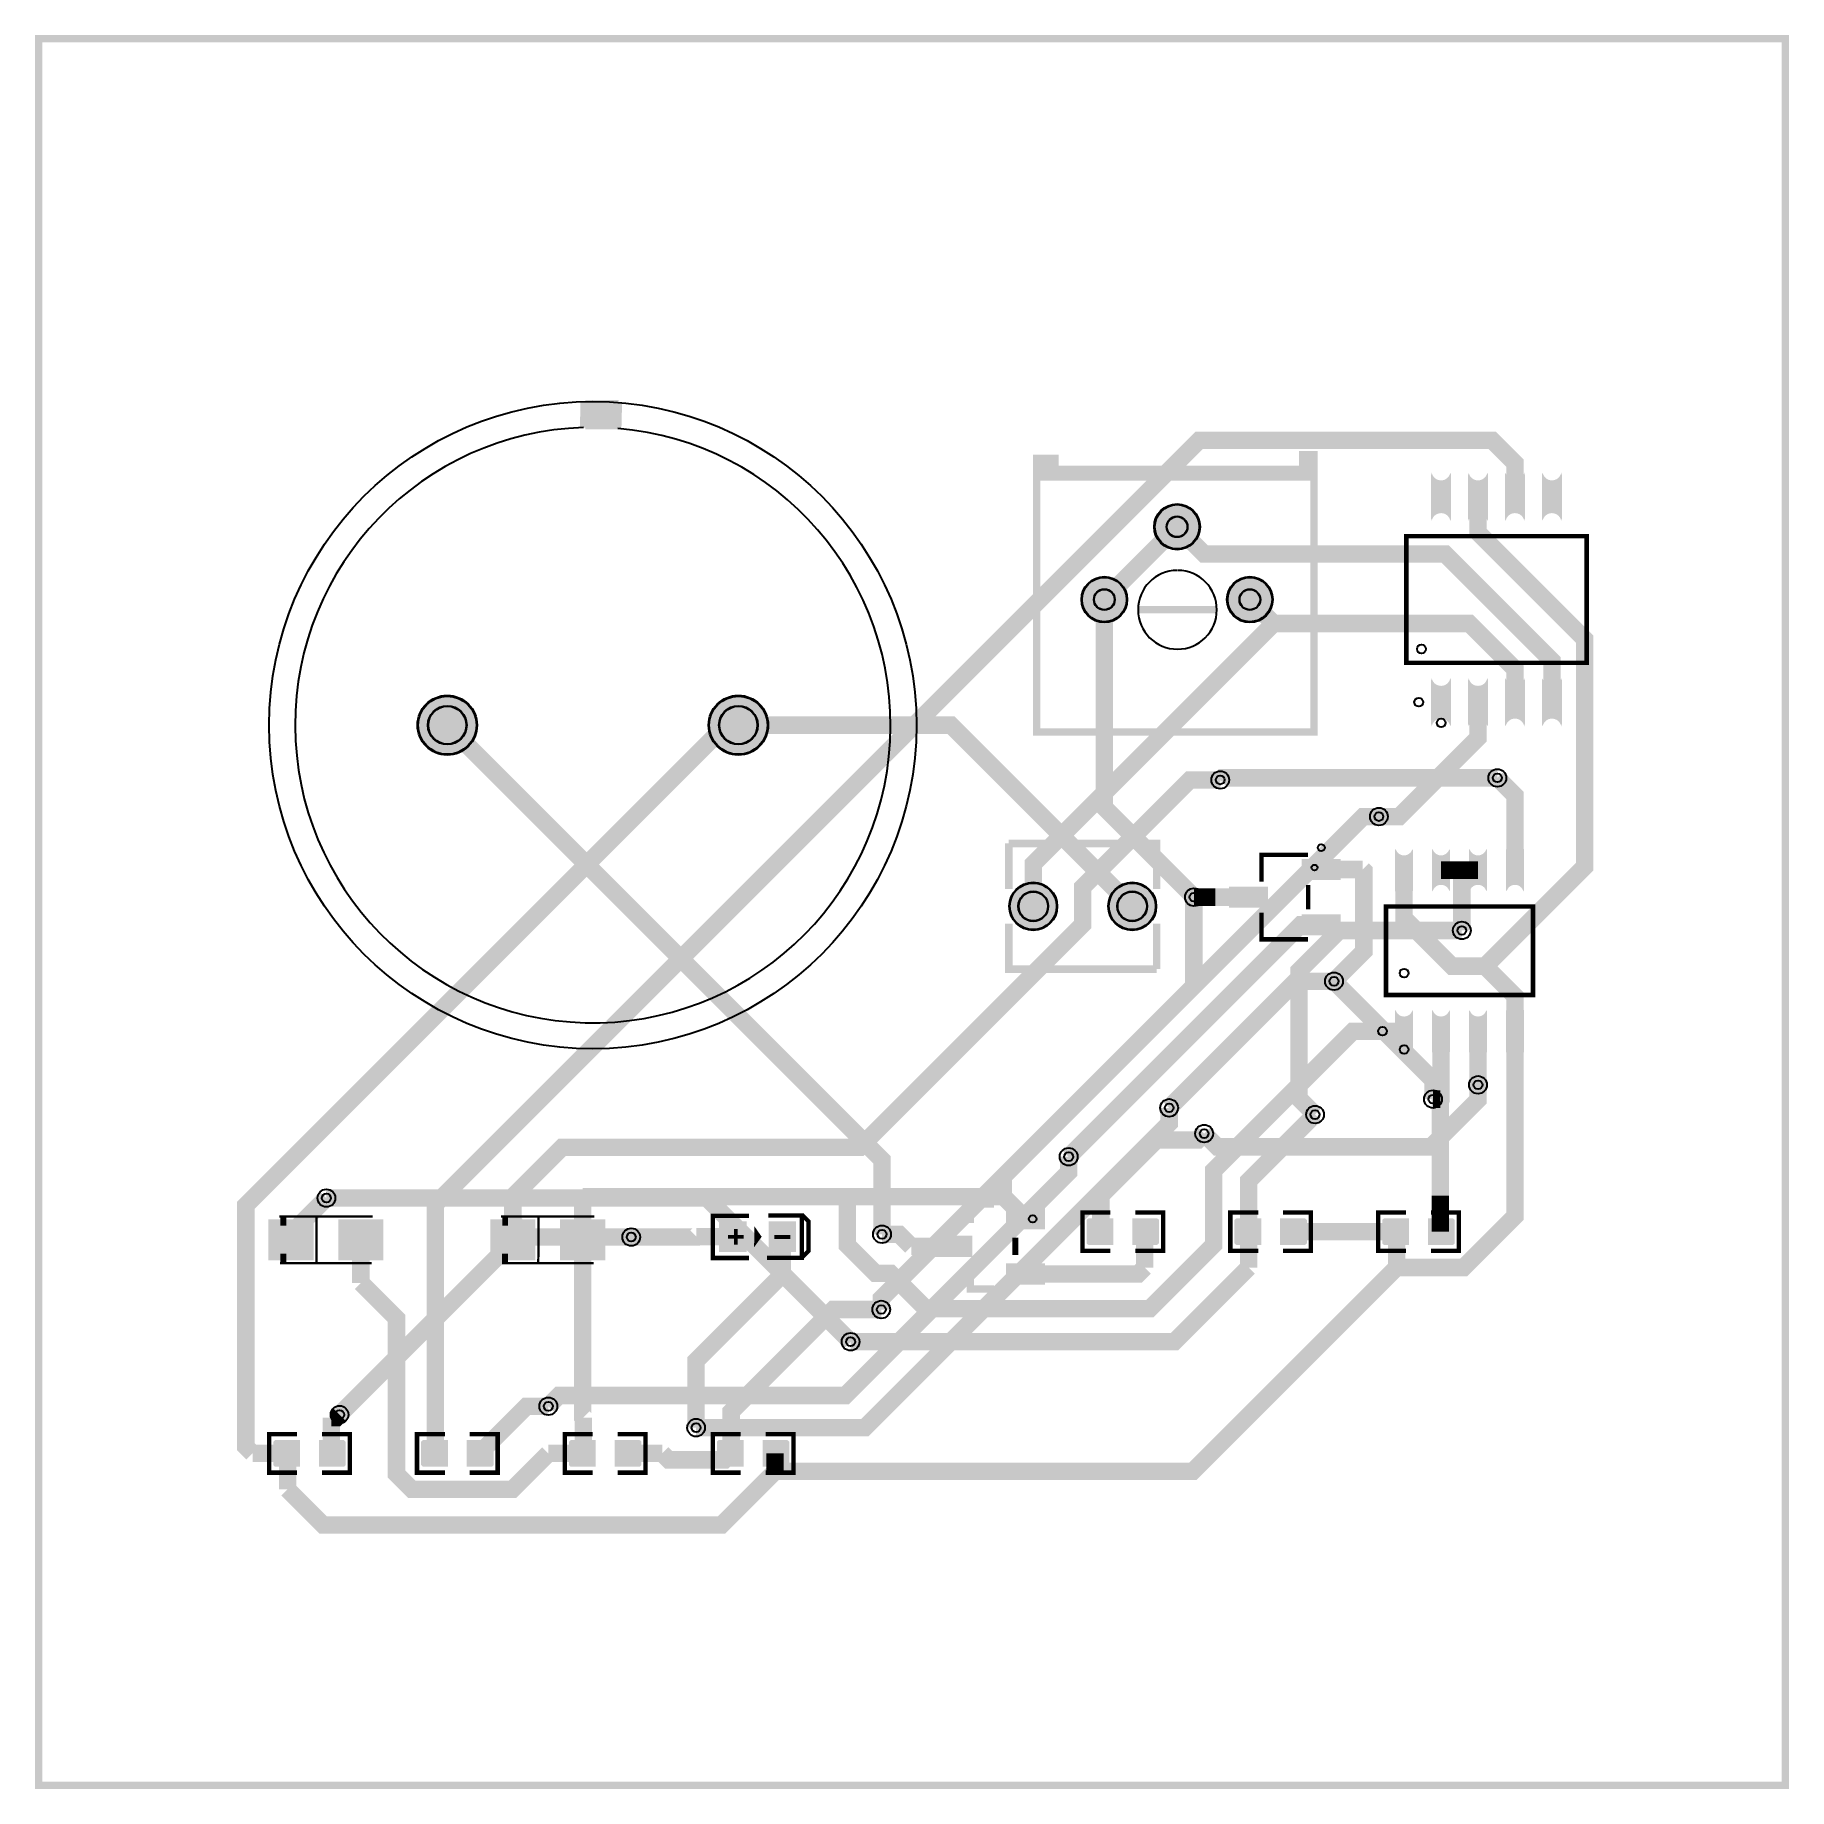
# Model space of a CAD drawing. Header units: millimetres. Extents: x 6.9 to 67.1, y 5.9 to 66.1.
import ezdxf

# ---------------------------------------------------------------- set-up
doc = ezdxf.new("R2010")
doc.units = ezdxf.units.MM
for name, color, linetype, true_color in [('BoardOutLine', 7, 'Continuous', 0xff00ff), ('BottomLayer', 7, 'Continuous', 0x0000ff), ('BottomSolderMaskLayer', 7, 'Continuous', 0xaa00ff), ('Document', 7, 'Continuous', 0xffffff), ('Hole', 7, 'Continuous', 0x222222), ('Multi-Layer', 7, 'Continuous', 0xc0c0c0), ('TopLayer', 7, 'Continuous', 0xff0000), ('TopPasteMaskLayer', 7, 'Continuous', 0x808080), ('TopSilkLayer', 7, 'Continuous', 0xffcc00), ('TopSolderMaskLayer', 7, 'Continuous', 0x800080)]:
    doc.layers.add(name, color=color, linetype=linetype, true_color=true_color)

msp = doc.modelspace()

# ---------------------------------------------------------------- hatches: boundary and pattern name
at = {"layer": 'BottomSolderMaskLayer'}
for points in [[(45.32004064008111, 49.23342646685285, 1), (46.89484378968741, 49.23342646685285, 1)], [(42.81991363982734, 46.733553467106844, 1), (44.39471678943364, 46.733553467106844, 1)], [(47.81991363982734, 46.733553467106844, 1), (49.39471678943364, 46.733553467106844, 1)], [(20.00965201930393, 42.41808483616967, 1), (22.06045212090413, 42.41808483616967, 1)], [(30.009652019304156, 42.41808483616967, 1), (32.06045212090436, 42.41808483616967, 1)], [(40.34097028194073, 36.19507239014479, 1), (41.991770383540924, 36.19507239014479, 1)], [(43.74102108204205, 36.19507239014479, 1), (45.39182118364225, 36.19507239014479, 1)]]:
    msp.add_hatch(color=256, dxfattribs=at).paths.add_polyline_path(points)
at = {"layer": 'Document'}
for points in [[(25.78105156210313, 53.594107188214366), (26.924053848107633, 53.594107188214366), (26.924053848107633, 52.57810515621031), (25.78105156210313, 52.57810515621031)], [(41.28138176276366, 51.58242316484632), (41.789382778765685, 51.58242316484632), (41.789382778765685, 51.20142240284474), (41.916383032766134, 51.07442214884429), (50.298399796799686, 51.07442214884429), (50.425400050800135, 51.20142240284474), (50.425400050800135, 51.70942341884677), (50.80640081280171, 51.70942341884677), (50.80640081280171, 50.82042164084328), (41.28138176276366, 50.82042164084328)], [(15.30226060452128, 25.55245110490216), (15.50546101092209, 25.55245110490216), (15.50546101092209, 25.2222504445009), (15.30226060452128, 25.2222504445009)], [(15.784861569723262, 25.463550927101778), (15.988061976124072, 25.463550927101778), (15.988061976124072, 24.066548133096262), (15.784861569723262, 24.066548133096262)], [(22.922275844551677, 25.55245110490216), (23.125476250952488, 25.55245110490216), (23.125476250952488, 25.2222504445009), (22.922275844551677, 25.2222504445009)], [(23.40487680975366, 25.463550927101778), (23.60807721615447, 25.463550927101778), (23.60807721615447, 24.066548133096262), (23.40487680975366, 24.066548133096262)], [(16.255676911353703, 24.870053340106665), (16.255676911353703, 24.66004572009149), (15.415671831343616, 24.66004572009149), (15.415671831343616, 24.870053340106665)], [(18.366268732537492, 24.870053340106665), (18.366268732537492, 24.66004572009149), (17.526263652527405, 24.66004572009149), (17.526263652527405, 24.870053340106665)], [(23.875692151384328, 24.870053340106665), (23.875692151384328, 24.66004572009149), (23.03568707137424, 24.66004572009149), (23.03568707137424, 24.870053340106665)], [(25.98628397256789, 24.870053340106665), (25.98628397256789, 24.66004572009149), (25.146278892557802, 24.66004572009149), (25.146278892557802, 24.870053340106665)], [(31.21615443230894, 24.907874015748007), (30.676174752349652, 24.907874015748007), (30.676174752349652, 24.77790195580394), (31.21615443230894, 24.77790195580394)], [(31.010541021081963, 24.57244094488192), (31.010541021081963, 25.112420624841207), (30.880568961137897, 25.112420624841207), (30.880568961137897, 24.57244094488192)], [(32.81508763017541, 24.901041402082797), (32.2751079502159, 24.901041402082797), (32.2751079502159, 24.77106934213873), (32.81508763017541, 24.77106934213873)], [(15.502260604521325, 23.926847853695676), (15.299060198120287, 23.926847853695676), (15.299060198120287, 24.25704851409705), (15.502260604521325, 24.25704851409705)], [(23.122275844551723, 23.926847853695676), (22.919075438150912, 23.926847853695676), (22.919075438150912, 24.25704851409705), (23.122275844551723, 24.25704851409705)]]:
    msp.add_hatch(color=256, dxfattribs=at).paths.add_polyline_path(points)
at = {"layer": 'Multi-Layer'}
for points in [[(45.34544069088121, 49.23342646685285, 1), (46.869443738887306, 49.23342646685285, 1)], [(42.84531369062744, 46.733553467106844, 1), (44.369316738633536, 46.733553467106844, 1)], [(47.84531369062744, 46.733553467106844, 1), (49.369316738633536, 46.733553467106844, 1)], [(20.03505207010403, 42.41808483616967, 1), (22.03505207010403, 42.41808483616967, 1)], [(30.035052070104257, 42.41808483616967, 1), (32.03505207010426, 42.41808483616967, 1)], [(40.36637033274083, 36.19507239014479, 1), (41.96637033274082, 36.19507239014479, 1)], [(43.766421132842154, 36.19507239014479, 1), (45.36642113284215, 36.19507239014479, 1)]]:
    msp.add_hatch(color=256, dxfattribs=at).paths.add_polyline_path(points)
at = {"layer": 'TopLayer'}
for points in [[(55.49025908051829, 51.07620015240025, -0.7853981633974483), (54.86026162052337, 51.07620015240025), (54.86026162052337, 49.45618491236985, -0.7853981633974483), (55.49025908051829, 49.45618491236985)], [(56.76026162052347, 51.07620015240025, -0.7853981633974483), (56.13026416052855, 51.07620015240025), (56.13026416052855, 49.45618491236985, -0.7853981633974483), (56.76026162052347, 49.45618491236985)], [(58.030264160528425, 51.07620015240025, -0.7853981633974483), (57.4002667005335, 51.07620015240025), (57.4002667005335, 49.45618491236985, -0.7853981633974483), (58.030264160528425, 49.45618491236985)], [(59.300266700533605, 51.07620015240025, -0.7853981633974483), (58.67026924053868, 51.07620015240025), (58.67026924053868, 49.45618491236985, -0.7853981633974483), (59.300266700533605, 49.45618491236985)], [(55.49025908051829, 44.01600203200394, -0.7853981633974483), (54.86026162052337, 44.01600203200394), (54.86026162052337, 42.39598679197354, -0.7853981633974483), (55.49025908051829, 42.39598679197354)], [(56.76026162052347, 44.01600203200394, -0.7853981633974483), (56.13026416052855, 44.01600203200394), (56.13026416052855, 42.39598679197354, -0.7853981633974483), (56.76026162052347, 42.39598679197354)], [(58.030264160528425, 44.01600203200394, -0.7853981633974483), (57.4002667005335, 44.01600203200394), (57.4002667005335, 42.39598679197354, -0.7853981633974483), (58.030264160528425, 42.39598679197354)], [(59.300266700533605, 44.01600203200394, -0.7853981633974483), (58.67026924053868, 44.01600203200394), (58.67026924053868, 42.39598679197354, -0.7853981633974483), (59.300266700533605, 42.39598679197354)], [(54.192252984506, 38.16967233934463, -0.7853981633974483), (53.6182626365253, 38.16967233934463), (53.6182626365253, 36.7081534163068, -0.7853981633974483), (54.192252984506, 36.7081534163068)], [(55.46225552451118, 38.16967233934463, -0.7853981633974483), (54.88826517653048, 38.16967233934463), (54.88826517653048, 36.7081534163068, -0.7853981633974483), (55.46225552451118, 36.7081534163068)], [(56.73225806451636, 38.16967233934463, -0.7853981633974483), (56.15826771653566, 38.16967233934463), (56.15826771653566, 36.7081534163068, -0.7853981633974483), (56.73225806451636, 36.7081534163068)], [(58.00226060452131, 38.16967233934463, -0.7853981633974483), (57.428270256540614, 38.16967233934463), (57.428270256540614, 36.7081534163068, -0.7853981633974483), (58.00226060452131, 36.7081534163068)], [(51.68511557023112, 37.81000762001531), (51.68511557023112, 37.10998221996442), (50.434925069850124, 37.10998221996442), (50.434925069850124, 37.81000762001531)], [(49.18564897129795, 36.86004572009142), (49.18564897129795, 36.160020320040644), (47.93566167132349, 36.160020320040644), (47.93566167132349, 36.86004572009142)], [(51.68511557023112, 35.91008382016764), (51.68511557023112, 35.21005842011675), (50.434925069850124, 35.21005842011675), (50.434925069850124, 35.91008382016764)], [(54.192252984506, 32.6339852679705, -0.7853981633974483), (53.6182626365253, 32.6339852679705), (53.6182626365253, 31.172466344932673, -0.7853981633974483), (54.192252984506, 31.172466344932673)], [(55.46225552451118, 32.6339852679705, -0.7853981633974483), (54.88826517653048, 32.6339852679705), (54.88826517653048, 31.172466344932673, -0.7853981633974483), (55.46225552451118, 31.172466344932673)], [(56.73225806451636, 32.6339852679705, -0.7853981633974483), (56.15826771653566, 32.6339852679705), (56.15826771653566, 31.172466344932673, -0.7853981633974483), (56.73225806451636, 31.172466344932673)], [(58.00226060452131, 32.6339852679705, -0.7853981633974483), (57.428270256540614, 32.6339852679705), (57.428270256540614, 31.172466344932673, -0.7853981633974483), (58.00226060452131, 31.172466344932673)], [(14.915621031242154, 25.419100838201643), (16.415646431293, 25.419100838201643), (16.415646431293, 24.060198120396194), (14.915621031242154, 24.060198120396194)], [(17.315621031242017, 25.419100838201643), (18.815621031242017, 25.419100838201643), (18.815621031242017, 24.060198120396194), (17.315621031242017, 24.060198120396194)], [(22.53563627127255, 25.419100838201643), (24.03566167132317, 25.419100838201643), (24.03566167132317, 24.060198120396194), (22.53563627127255, 24.060198120396194)], [(24.935636271272415, 25.419100838201643), (26.435636271272642, 25.419100838201643), (26.435636271272642, 24.060198120396194), (24.935636271272415, 24.060198120396194)], [(31.295554991110066, 25.343027686055393), (31.295554991110066, 24.34302768605528), (30.395631191262282, 24.34302768605528), (30.395631191262282, 25.343027686055393)], [(32.99555499111011, 25.343027686055393), (32.99555499111011, 24.34302768605528), (32.09563119126233, 24.34302768605528), (32.09563119126233, 25.343027686055393)], [(41.52512065024143, 25.811023622047173), (41.52512065024143, 25.110998221996397), (40.27493014986021, 25.110998221996397), (40.27493014986021, 25.811023622047173)], [(43.890754381508714, 24.587045974091893), (43.890754381508714, 25.451054102108174), (43.084277368554694, 25.451054102108174), (43.084277368554694, 24.587045974091893)], [(44.590779781559604, 24.587045974091893), (44.590779781559604, 25.451054102108174), (45.39725679451362, 25.451054102108174), (45.39725679451362, 24.587045974091893)], [(48.97076454152898, 24.587045974091893), (48.97076454152898, 25.451054102108174), (48.16428752857519, 25.451054102108174), (48.16428752857519, 24.587045974091893)], [(49.67078994157987, 24.587045974091893), (49.67078994157987, 25.451054102108174), (50.47726695453389, 25.451054102108174), (50.47726695453389, 24.587045974091893)], [(54.050774701549244, 24.587045974091893), (54.050774701549244, 25.451054102108174), (53.24429768859545, 25.451054102108174), (53.24429768859545, 24.587045974091893)], [(54.750800101600134, 24.587045974091893), (54.750800101600134, 25.451054102108174), (55.55727711455438, 25.451054102108174), (55.55727711455438, 24.587045974091893)], [(39.025654051308265, 24.86106172212351), (39.025654051308265, 24.16103632207262), (37.77566675133335, 24.16103632207262), (37.77566675133335, 24.86106172212351)], [(41.52512065024143, 23.911099822199617), (41.52512065024143, 23.21107442214884), (40.27493014986021, 23.21107442214884), (40.27493014986021, 23.911099822199617)], [(15.950698501397028, 16.96703073406138), (15.950698501397028, 17.831038862077662), (15.144221488443009, 17.831038862077662), (15.144221488443009, 16.96703073406138)], [(16.65072390144769, 16.96703073406138), (16.65072390144769, 17.831038862077662), (17.45720091440171, 17.831038862077662), (17.45720091440171, 16.96703073406138)], [(21.030708661417293, 16.96703073406138), (21.030708661417293, 17.831038862077662), (20.224231648463274, 17.831038862077662), (20.224231648463274, 16.96703073406138)], [(21.730734061468183, 16.96703073406138), (21.730734061468183, 17.831038862077662), (22.537211074422203, 17.831038862077662), (22.537211074422203, 16.96703073406138)], [(26.11071882143756, 16.96703073406138), (26.11071882143756, 17.831038862077662), (25.304241808483766, 17.831038862077662), (25.304241808483766, 16.96703073406138)], [(26.81074422148845, 16.96703073406138), (26.81074422148845, 17.831038862077662), (27.617221234442468, 17.831038862077662), (27.617221234442468, 16.96703073406138)], [(31.190728981457823, 16.96703073406138), (31.190728981457823, 17.831038862077662), (30.38425196850403, 17.831038862077662), (30.38425196850403, 16.96703073406138)], [(31.890754381508714, 16.96703073406138), (31.890754381508714, 17.831038862077662), (32.69723139446296, 17.831038862077662), (32.69723139446296, 16.96703073406138)]]:
    msp.add_hatch(color=256, dxfattribs=at).paths.add_polyline_path(points)
at = {"layer": 'TopPasteMaskLayer'}
for points in [[(55.49025908051829, 51.07620015240025, -0.7853981633974483), (54.86026162052337, 51.07620015240025), (54.86026162052337, 49.45618491236985, -0.7853981633974483), (55.49025908051829, 49.45618491236985)], [(56.76026162052347, 51.07620015240025, -0.7853981633974483), (56.13026416052855, 51.07620015240025), (56.13026416052855, 49.45618491236985, -0.7853981633974483), (56.76026162052347, 49.45618491236985)], [(58.030264160528425, 51.07620015240025, -0.7853981633974483), (57.4002667005335, 51.07620015240025), (57.4002667005335, 49.45618491236985, -0.7853981633974483), (58.030264160528425, 49.45618491236985)], [(59.300266700533605, 51.07620015240025, -0.7853981633974483), (58.67026924053868, 51.07620015240025), (58.67026924053868, 49.45618491236985, -0.7853981633974483), (59.300266700533605, 49.45618491236985)], [(55.49025908051829, 44.01600203200394, -0.7853981633974483), (54.86026162052337, 44.01600203200394), (54.86026162052337, 42.39598679197354, -0.7853981633974483), (55.49025908051829, 42.39598679197354)], [(56.76026162052347, 44.01600203200394, -0.7853981633974483), (56.13026416052855, 44.01600203200394), (56.13026416052855, 42.39598679197354, -0.7853981633974483), (56.76026162052347, 42.39598679197354)], [(58.030264160528425, 44.01600203200394, -0.7853981633974483), (57.4002667005335, 44.01600203200394), (57.4002667005335, 42.39598679197354, -0.7853981633974483), (58.030264160528425, 42.39598679197354)], [(59.300266700533605, 44.01600203200394, -0.7853981633974483), (58.67026924053868, 44.01600203200394), (58.67026924053868, 42.39598679197354, -0.7853981633974483), (59.300266700533605, 42.39598679197354)], [(54.192252984506, 38.16967233934463, -0.7853981633974483), (53.6182626365253, 38.16967233934463), (53.6182626365253, 36.7081534163068, -0.7853981633974483), (54.192252984506, 36.7081534163068)], [(55.46225552451118, 38.16967233934463, -0.7853981633974483), (54.88826517653048, 38.16967233934463), (54.88826517653048, 36.7081534163068, -0.7853981633974483), (55.46225552451118, 36.7081534163068)], [(56.73225806451636, 38.16967233934463, -0.7853981633974483), (56.15826771653566, 38.16967233934463), (56.15826771653566, 36.7081534163068, -0.7853981633974483), (56.73225806451636, 36.7081534163068)], [(58.00226060452131, 38.16967233934463, -0.7853981633974483), (57.428270256540614, 38.16967233934463), (57.428270256540614, 36.7081534163068, -0.7853981633974483), (58.00226060452131, 36.7081534163068)], [(51.68511557023112, 37.81000762001531), (51.68511557023112, 37.10998221996442), (50.434925069850124, 37.10998221996442), (50.434925069850124, 37.81000762001531)], [(49.18564897129795, 36.86004572009142), (49.18564897129795, 36.160020320040644), (47.93566167132349, 36.160020320040644), (47.93566167132349, 36.86004572009142)], [(51.68511557023112, 35.91008382016764), (51.68511557023112, 35.21005842011675), (50.434925069850124, 35.21005842011675), (50.434925069850124, 35.91008382016764)], [(54.192252984506, 32.6339852679705, -0.7853981633974483), (53.6182626365253, 32.6339852679705), (53.6182626365253, 31.172466344932673, -0.7853981633974483), (54.192252984506, 31.172466344932673)], [(55.46225552451118, 32.6339852679705, -0.7853981633974483), (54.88826517653048, 32.6339852679705), (54.88826517653048, 31.172466344932673, -0.7853981633974483), (55.46225552451118, 31.172466344932673)], [(56.73225806451636, 32.6339852679705, -0.7853981633974483), (56.15826771653566, 32.6339852679705), (56.15826771653566, 31.172466344932673, -0.7853981633974483), (56.73225806451636, 31.172466344932673)], [(58.00226060452131, 32.6339852679705, -0.7853981633974483), (57.428270256540614, 32.6339852679705), (57.428270256540614, 31.172466344932673, -0.7853981633974483), (58.00226060452131, 31.172466344932673)], [(14.915621031242154, 25.419100838201643), (16.415646431293, 25.419100838201643), (16.415646431293, 24.060198120396194), (14.915621031242154, 24.060198120396194)], [(17.315621031242017, 25.419100838201643), (18.815621031242017, 25.419100838201643), (18.815621031242017, 24.060198120396194), (17.315621031242017, 24.060198120396194)], [(22.53563627127255, 25.419100838201643), (24.03566167132317, 25.419100838201643), (24.03566167132317, 24.060198120396194), (22.53563627127255, 24.060198120396194)], [(24.935636271272415, 25.419100838201643), (26.435636271272642, 25.419100838201643), (26.435636271272642, 24.060198120396194), (24.935636271272415, 24.060198120396194)], [(31.295554991110066, 25.343027686055393), (31.295554991110066, 24.34302768605528), (30.395631191262282, 24.34302768605528), (30.395631191262282, 25.343027686055393)], [(32.99555499111011, 25.343027686055393), (32.99555499111011, 24.34302768605528), (32.09563119126233, 24.34302768605528), (32.09563119126233, 25.343027686055393)], [(41.52512065024143, 25.811023622047173), (41.52512065024143, 25.110998221996397), (40.27493014986021, 25.110998221996397), (40.27493014986021, 25.811023622047173)], [(43.045745491490834, 24.569062738125467), (43.845745491491016, 24.569062738125467), (43.89575819151651, 24.619075438150844), (43.89575819151651, 24.847040894081715), (43.52575565151119, 24.847040894081715), (43.52575565151119, 25.17703835407667), (43.89575819151651, 25.17703835407667), (43.89575819151651, 25.419075438150912), (43.845745491491016, 25.469062738125444), (43.045745491490834, 25.469062738125444), (42.995758191516416, 25.419075438150912), (42.995758191516416, 24.619075438150844)], [(45.43578867157726, 25.469037338074713), (44.6357886715773, 25.469037338074713), (44.58577597155204, 25.419024638049336), (44.58577597155204, 25.19105918211835), (44.9557785115569, 25.19105918211835), (44.9557785115569, 24.86106172212351), (44.58577597155204, 24.86106172212351), (44.58577597155204, 24.619024638049268), (44.6357886715773, 24.569037338074736), (45.43578867157726, 24.569037338074736), (45.48577597155213, 24.619024638049268), (45.48577597155213, 25.419024638049336)], [(48.12575565151133, 24.569062738125467), (48.92575565151151, 24.569062738125467), (48.97576835153677, 24.619075438150844), (48.97576835153677, 24.847040894081715), (48.605765811531455, 24.847040894081715), (48.605765811531455, 25.17703835407667), (48.97576835153677, 25.17703835407667), (48.97576835153677, 25.419075438150912), (48.92575565151151, 25.469062738125444), (48.12575565151133, 25.469062738125444), (48.07576835153668, 25.419075438150912), (48.07576835153668, 24.619075438150844)], [(50.51579883159752, 25.469037338074713), (49.71579883159757, 25.469037338074713), (49.665786131572304, 25.419024638049336), (49.665786131572304, 25.19105918211835), (50.03578867157739, 25.19105918211835), (50.03578867157739, 24.86106172212351), (49.665786131572304, 24.86106172212351), (49.665786131572304, 24.619024638049268), (49.71579883159757, 24.569037338074736), (50.51579883159752, 24.569037338074736), (50.565786131572395, 24.619024638049268), (50.565786131572395, 25.419024638049336)], [(53.20576581153159, 24.569062738125467), (54.005765811531774, 24.569062738125467), (54.05577851155704, 24.619075438150844), (54.05577851155704, 24.847040894081715), (53.68577597155195, 24.847040894081715), (53.68577597155195, 25.17703835407667), (54.05577851155704, 25.17703835407667), (54.05577851155704, 25.419075438150912), (54.005765811531774, 25.469062738125444), (53.20576581153159, 25.469062738125444), (53.155778511556946, 25.419075438150912), (53.155778511556946, 24.619075438150844)], [(55.595808991618014, 25.469037338074713), (54.79580899161806, 25.469037338074713), (54.74579629159257, 25.419024638049336), (54.74579629159257, 25.19105918211835), (55.11579883159766, 25.19105918211835), (55.11579883159766, 24.86106172212351), (54.74579629159257, 24.86106172212351), (54.74579629159257, 24.619024638049268), (54.79580899161806, 24.569037338074736), (55.595808991618014, 24.569037338074736), (55.64579629159266, 24.619024638049268), (55.64579629159266, 25.419024638049336)], [(39.025654051308265, 24.86106172212351), (39.025654051308265, 24.16103632207262), (37.77566675133335, 24.16103632207262), (37.77566675133335, 24.86106172212351)], [(41.52512065024143, 23.911099822199617), (41.52512065024143, 23.21107442214884), (40.27493014986021, 23.21107442214884), (40.27493014986021, 23.911099822199617)], [(15.105689611379375, 16.949047498094956), (15.90568961137933, 16.949047498094956), (15.955702311404593, 16.999060198120333), (15.955702311404593, 17.227025654051204), (15.585699771399504, 17.227025654051204), (15.585699771399504, 17.55702311404616), (15.955702311404593, 17.55702311404616), (15.955702311404593, 17.7990601981204), (15.90568961137933, 17.849047498094933), (15.105689611379375, 17.849047498094933), (15.05570231140473, 17.7990601981204), (15.05570231140473, 16.999060198120333)], [(17.49573279146557, 17.849022098044202), (16.695732791465616, 17.849022098044202), (16.645720091440126, 17.799009398018825), (16.645720091440126, 17.57104394208784), (17.015722631445215, 17.57104394208784), (17.015722631445215, 17.241046482092997), (16.645720091440126, 17.241046482092997), (16.645720091440126, 16.999009398018757), (16.695732791465616, 16.949022098044225), (17.49573279146557, 16.949022098044225), (17.545720091440216, 16.999009398018757), (17.545720091440216, 17.799009398018825)], [(20.185699771399413, 16.949047498094956), (20.985699771399595, 16.949047498094956), (21.035712471425086, 16.999060198120333), (21.035712471425086, 17.227025654051204), (20.66570993141977, 17.227025654051204), (20.66570993141977, 17.55702311404616), (21.035712471425086, 17.55702311404616), (21.035712471425086, 17.7990601981204), (20.985699771399595, 17.849047498094933), (20.185699771399413, 17.849047498094933), (20.135712471424995, 17.7990601981204), (20.135712471424995, 16.999060198120333)], [(22.575742951485836, 17.849022098044202), (21.77574295148588, 17.849022098044202), (21.725730251460618, 17.799009398018825), (21.725730251460618, 17.57104394208784), (22.09573279146548, 17.57104394208784), (22.09573279146548, 17.241046482092997), (21.725730251460618, 17.241046482092997), (21.725730251460618, 16.999009398018757), (21.77574295148588, 16.949022098044225), (22.575742951485836, 16.949022098044225), (22.62573025146071, 16.999009398018757), (22.62573025146071, 17.799009398018825)], [(25.265709931419906, 16.949047498094956), (26.065709931420088, 16.949047498094956), (26.11572263144535, 16.999060198120333), (26.11572263144535, 17.227025654051204), (25.745720091440035, 17.227025654051204), (25.745720091440035, 17.55702311404616), (26.11572263144535, 17.55702311404616), (26.11572263144535, 17.7990601981204), (26.065709931420088, 17.849047498094933), (25.265709931419906, 17.849047498094933), (25.21572263144526, 17.7990601981204), (25.21572263144526, 16.999060198120333)], [(27.6557531115061, 17.849022098044202), (26.855753111506147, 17.849022098044202), (26.805740411480883, 17.799009398018825), (26.805740411480883, 17.57104394208784), (27.175742951485972, 17.57104394208784), (27.175742951485972, 17.241046482092997), (26.805740411480883, 17.241046482092997), (26.805740411480883, 16.999009398018757), (26.855753111506147, 16.949022098044225), (27.6557531115061, 16.949022098044225), (27.705740411480974, 16.999009398018757), (27.705740411480974, 17.799009398018825)], [(30.34572009144017, 16.949047498094956), (31.145720091440353, 16.949047498094956), (31.195732791465616, 16.999060198120333), (31.195732791465616, 17.227025654051204), (30.825730251460527, 17.227025654051204), (30.825730251460527, 17.55702311404616), (31.195732791465616, 17.55702311404616), (31.195732791465616, 17.7990601981204), (31.145720091440353, 17.849047498094933), (30.34572009144017, 17.849047498094933), (30.295732791465525, 17.7990601981204), (30.295732791465525, 16.999060198120333)], [(32.735763271526594, 17.849022098044202), (31.93576327152664, 17.849022098044202), (31.88575057150115, 17.799009398018825), (31.88575057150115, 17.57104394208784), (32.25575311150624, 17.57104394208784), (32.25575311150624, 17.241046482092997), (31.88575057150115, 17.241046482092997), (31.88575057150115, 16.999009398018757), (31.93576327152664, 16.949022098044225), (32.735763271526594, 16.949022098044225), (32.78575057150124, 16.999009398018757), (32.78575057150124, 17.799009398018825)]]:
    msp.add_hatch(color=256, dxfattribs=at).paths.add_polyline_path(points)
at = {"layer": 'TopSilkLayer'}
msp.add_hatch(color=256, dxfattribs=at).paths.add_polyline_path([(31.58567437134866, 25.203022606045124), (31.57561595123184, 24.483108966217856), (31.83561087122166, 24.8431038862077)])
at = {"layer": 'TopSolderMaskLayer'}
for points in [[(55.515659131318394, 51.09448825779327, -0.7853981633974483), (54.834861569723266, 51.09448825779327), (54.834861569723266, 49.43789680697694, -0.7853981633974483), (55.515659131318394, 49.43789680697694)], [(56.785661671323574, 51.09448825779327, -0.7853981633974483), (56.104864109728446, 51.09448825779327), (56.104864109728446, 49.43789680697694, -0.7853981633974483), (56.785661671323574, 49.43789680697694)], [(58.055664211328526, 51.09448825779327, -0.7853981633974483), (57.3748666497334, 51.09448825779327), (57.3748666497334, 49.43789680697694, -0.7853981633974483), (58.055664211328526, 49.43789680697694)], [(59.325666751333706, 51.09448825779327, -0.7853981633974483), (58.64486918973858, 51.09448825779327), (58.64486918973858, 49.43789680697694, -0.7853981633974483), (59.325666751333706, 49.43789680697694)], [(45.32004064008111, 49.23342646685285, 1), (46.89484378968741, 49.23342646685285, 1)], [(42.81991363982734, 46.733553467106844, 1), (44.39471678943364, 46.733553467106844, 1)], [(47.81991363982734, 46.733553467106844, 1), (49.39471678943364, 46.733553467106844, 1)], [(55.515659131318394, 44.034290137396965, -0.7853981633974483), (54.834861569723266, 44.034290137396965), (54.834861569723266, 42.377698686580516, -0.7853981633974483), (55.515659131318394, 42.377698686580516)], [(56.785661671323574, 44.034290137396965, -0.7853981633974483), (56.104864109728446, 44.034290137396965), (56.104864109728446, 42.377698686580516, -0.7853981633974483), (56.785661671323574, 42.377698686580516)], [(58.055664211328526, 44.034290137396965, -0.7853981633974483), (57.3748666497334, 44.034290137396965), (57.3748666497334, 42.377698686580516, -0.7853981633974483), (58.055664211328526, 42.377698686580516)], [(59.325666751333706, 44.034290137396965, -0.7853981633974483), (58.64486918973858, 44.034290137396965), (58.64486918973858, 42.377698686580516, -0.7853981633974483), (59.325666751333706, 42.377698686580516)], [(20.00965201930393, 42.41808483616967, 1), (22.06045212090413, 42.41808483616967, 1)], [(30.009652019304156, 42.41808483616967, 1), (32.06045212090436, 42.41808483616967, 1)], [(54.2176530353061, 38.18790986614886, -0.7853981633974483), (53.5928625857252, 38.18790986614886), (53.5928625857252, 36.68991588950257, -0.7853981633974483), (54.2176530353061, 36.68991588950257)], [(55.48765557531128, 38.18790986614886, -0.7853981633974483), (54.86286512573038, 38.18790986614886), (54.86286512573038, 36.68991588950257, -0.7853981633974483), (55.48765557531128, 36.68991588950257)], [(56.75765811531646, 38.18790986614886, -0.7853981633974483), (56.13286766573556, 38.18790986614886), (56.13286766573556, 36.68991588950257, -0.7853981633974483), (56.75765811531646, 36.68991588950257)], [(58.02766065532141, 38.18790986614886, -0.7853981633974483), (57.40287020574051, 38.18790986614886), (57.40287020574051, 36.68991588950257, -0.7853981633974483), (58.02766065532141, 36.68991588950257)], [(51.73048524622391, 37.82423202007328), (51.73048524622391, 37.09575781990645), (50.38956645378721, 37.09575781990645), (50.38956645378721, 37.82423202007328)], [(40.34097028194073, 36.19507239014479, 1), (41.991770383540924, 36.19507239014479, 1)], [(43.74102108204205, 36.19507239014479, 1), (45.39182118364225, 36.19507239014479, 1)], [(49.231011274004004, 36.87427012014939), (49.231011274004004, 36.145795919982675), (47.89031042854708, 36.145795919982675), (47.89031042854708, 36.87427012014939)], [(51.73048524622391, 35.92430822022561), (51.73048524622391, 35.19583402005878), (50.38956645378721, 35.19583402005878), (50.38956645378721, 35.92430822022561)], [(54.2176530353061, 32.65222279477473, -0.7853981633974483), (53.5928625857252, 32.65222279477473), (53.5928625857252, 31.15422881812856, -0.7853981633974483), (54.2176530353061, 31.15422881812856)], [(55.48765557531128, 32.65222279477473, -0.7853981633974483), (54.86286512573038, 32.65222279477473), (54.86286512573038, 31.15422881812856, -0.7853981633974483), (55.48765557531128, 31.15422881812856)], [(56.75765811531646, 32.65222279477473, -0.7853981633974483), (56.13286766573556, 32.65222279477473), (56.13286766573556, 31.15422881812856, -0.7853981633974483), (56.75765811531646, 31.15422881812856)], [(58.02766065532141, 32.65222279477473, -0.7853981633974483), (57.40287020574051, 32.65222279477473), (57.40287020574051, 31.15422881812856, -0.7853981633974483), (58.02766065532141, 31.15422881812856)], [(14.890217109466448, 25.444500889001688), (16.441043471334297, 25.444500889001688), (16.441043471334297, 24.03479806959615), (14.890217109466448, 24.03479806959615)], [(17.29022399120072, 25.444500889001688), (18.841024092800808, 25.444500889001688), (18.841024092800808, 24.03479806959615), (17.29022399120072, 24.03479806959615)], [(22.510232349496846, 25.444500889001688), (24.061058711364694, 25.444500889001688), (24.061058711364694, 24.03479806959615), (22.510232349496846, 24.03479806959615)], [(24.910239231231117, 25.444500889001688), (26.46103933283166, 25.444500889001688), (26.46103933283166, 24.03479806959615), (24.910239231231117, 24.03479806959615)], [(31.318414391667602, 25.37125235441556), (31.318414391667602, 24.314803017695226), (30.372774371355263, 24.314803017695226), (30.372774371355263, 25.37125235441556)], [(33.0184131013425, 25.37125235441556), (33.0184131013425, 24.314803017695226), (32.072773081030164, 24.314803017695226), (32.072773081030164, 25.37125235441556)], [(41.57049216955579, 25.825248022105143), (41.57049216955579, 25.096773821938427), (40.229573377119095, 25.096773821938427), (40.229573377119095, 25.825248022105143)], [(43.91616003214358, 24.56164592329185), (43.91616003214358, 25.47645415290833), (43.05888291758947, 25.47645415290833), (43.05888291758947, 24.56164592329185)], [(44.56538693054722, 24.56164592329185), (44.56538693054722, 25.47645415290833), (45.422664045101556, 25.47645415290833), (45.422664045101556, 24.56164592329185)], [(48.996170192163845, 24.56164592329185), (48.996170192163845, 25.47645415290833), (48.13889307760974, 25.47645415290833), (48.13889307760974, 24.56164592329185)], [(49.645397090567485, 24.56164592329185), (49.645397090567485, 25.47645415290833), (50.50267420512182, 25.47645415290833), (50.50267420512182, 24.56164592329185)], [(54.07618035218411, 24.56164592329185), (54.07618035218411, 25.47645415290833), (53.21890323763, 25.47645415290833), (53.21890323763, 24.56164592329185)], [(54.72540725058775, 24.56164592329185), (54.72540725058775, 25.47645415290833), (55.582684365142086, 25.47645415290833), (55.582684365142086, 24.56164592329185)], [(39.07101819733589, 24.87528612218148), (39.07101819733589, 24.14681192201465), (37.73031735187874, 24.14681192201465), (37.73031735187874, 24.87528612218148)], [(41.57049216955579, 23.925324222257586), (41.57049216955579, 23.19685002209087), (40.229573377119095, 23.19685002209087), (40.229573377119095, 23.925324222257586)], [(15.976104152031894, 16.941630683261337), (15.976104152031894, 17.85643891287782), (15.118827037477786, 17.85643891287782), (15.118827037477786, 16.941630683261337)], [(16.625331050435307, 16.941630683261337), (16.625331050435307, 17.85643891287782), (17.482608164989415, 17.85643891287782), (17.482608164989415, 16.941630683261337)], [(21.05611431205216, 16.941630683261337), (21.05611431205216, 17.85643891287782), (20.19883719749805, 17.85643891287782), (20.19883719749805, 16.941630683261337)], [(21.7053412104558, 16.941630683261337), (21.7053412104558, 17.85643891287782), (22.562618325010135, 17.85643891287782), (22.562618325010135, 16.941630683261337)], [(26.136124472072424, 16.941630683261337), (26.136124472072424, 17.85643891287782), (25.278847357518316, 17.85643891287782), (25.278847357518316, 16.941630683261337)], [(26.785351370476064, 16.941630683261337), (26.785351370476064, 17.85643891287782), (27.6426284850304, 17.85643891287782), (27.6426284850304, 16.941630683261337)], [(31.21613463209269, 16.941630683261337), (31.21613463209269, 17.85643891287782), (30.35885751753858, 17.85643891287782), (30.35885751753858, 16.941630683261337)], [(31.86536153049633, 16.941630683261337), (31.86536153049633, 17.85643891287782), (32.722638645050665, 17.85643891287782), (32.722638645050665, 16.941630683261337)]]:
    msp.add_hatch(color=256, dxfattribs=at).paths.add_polyline_path(points)

# ---------------------------------------------------------------- linework, layer by layer
at = {"layer": 'BoardOutLine', "const_width": 0.25400050800101603}
msp.add_lwpolyline([(7, 66), (67.00000000000023, 66), (67.00000000000023, 5.999999999999886), (7, 5.999999999999886), (7, 66)], close=True, dxfattribs=at)
at = {"layer": 'BottomLayer', "const_width": 0.6000000000000001}
for points in [[(43.607340614681334, 46.733553467106844), (43.607340614681334, 39.58724917449831), (46.68455676911344, 36.510033020065976)], [(21.035077470154874, 42.41808483616967), (35.97030734061468, 27.482854965709862), (35.97030734061468, 24.928371856743752)], [(31.035077470154874, 42.41808483616967), (38.34343408686823, 42.41808483616967), (44.566446532892996, 36.19507239014479)], [(57.10975361950727, 40.607315214630376), (47.65814071628142, 40.607315214630376), (47.58905257810534, 40.53822707645418)], [(53.03990347980698, 39.27863855727708), (52.504724409448954, 39.27863855727708), (35.94439928879865, 22.718313436626886), (35.94439928879865, 22.34315468630939)], [(55.88902717805445, 35.366014732029385), (51.678460756921595, 35.366014732029385), (50.29542799085607, 33.98298196596397), (50.29542799085607, 29.590805181610335), (50.846355092710155, 29.039878079756136)], [(54.899441198882414, 29.571247142494258), (54.899441198882414, 30.219964439928845), (51.49862839725688, 33.62077724155438)], [(47.03660147320306, 28.387096774193537), (47.49050038100063, 27.933197866395744), (54.8265430530862, 27.933197866395744), (56.44528829057663, 29.551943103886174), (56.44528829057663, 30.06172212344427)], [(45.834163068326006, 29.271272542545034), (45.834163068326006, 28.741173482346994), (35.37645415290831, 18.28346456692907), (29.582702565405043, 18.28346456692907)], [(42.38280416560838, 27.59182118364231), (42.38280416560838, 27.063246126492118), (34.70970281940572, 19.390144780289575), (24.877851155702274, 19.390144780289575), (24.50701041402067, 19.019304038608084)], [(16.8819151638304, 26.171450342900584), (29.95506731013461, 26.171450342900584), (34.89055118110241, 21.23596647193301)], [(27.354102108204415, 24.832105664211326), (23.43690627381261, 24.832105664211326), (17.33505207010421, 18.730251460502927)]]:
    msp.add_lwpolyline(points, dxfattribs=at)
at = {"layer": 'BottomSolderMaskLayer'}
for centre, radius in [((46.10744221488426, 49.23342646685285), 0.7874015748031498), ((46.10751841503702, 49.23355346710696), 0.3616797900262468), ((43.60731521463049, 46.733553467106844), 0.7874015748031498), ((43.607391414783024, 46.73352806705611), 0.3616797900262468), ((48.60731521463049, 46.733553467106844), 0.7874015748031498), ((48.607391414782796, 46.73352806705611), 0.3616797900262468), ((21.03505207010403, 42.41808483616967), 1.0254000508001015), ((31.035052070104257, 42.41808483616967), 1.0254000508001015), ((21.03472186944373, 42.41808483616967), 0.6665230556267565), ((31.03487426974857, 42.41808483616967), 0.6665230556267565), ((41.166370332740826, 36.19507239014479), 0.8254000508001016), ((44.56642113284215, 36.19507239014479), 0.8254000508001016), ((41.16647193294398, 36.19507239014479), 0.5158750317500634), ((44.56647193294384, 36.19507239014479), 0.5158750317500634)]:
    msp.add_circle(centre, radius, dxfattribs=at)
at = {"layer": 'Document'}
for centre, radius in [((55.1803403606807, 42.49606299212587), 0.15011430022860048), ((50.82626365252736, 37.52603505207003), 0.10007620015240032), ((53.90525781051565, 31.273558547116977), 0.15011430022860048), ((41.146050292100654, 25.45618491236985), 0.12700025400050802)]:
    msp.add_circle(centre, radius, dxfattribs=at)
at = {"layer": 'Hole'}
for centre in [(47.589027178054494, 40.53822707645418), (57.109728219456656, 40.607315214630376), (53.039878079756136, 39.27863855727708), (46.6845313690626, 36.510033020065976), (55.8890017780036, 35.366014732029385), (51.498602997206035, 33.62077724155438), (56.44526289052601, 30.06172212344427), (54.89941579883157, 29.571247142494258), (45.83413766827516, 29.271272542545034), (50.84632969265931, 29.039878079756136), (47.03657607315222, 28.387096774193537), (42.38277876555753, 27.59182118364231), (16.881889763779554, 26.171450342900584), (27.35407670815357, 24.832105664211326), (35.97028194056384, 24.928371856743752), (35.944373888747805, 22.34315468630939), (34.890525781051565, 21.23596647193301), (17.335026670053367, 18.730251460502927), (24.506985013970052, 19.019304038608084), (29.582677165354198, 18.28346456692907)]:
    msp.add_circle(centre, 0.15250190500381003, dxfattribs=at)
at = {"layer": 'Multi-Layer'}
for centre, radius in [((46.10744221488426, 49.23342646685285), 0.7620015240030481), ((46.10751841503702, 49.23355346710696), 0.3500127000254001), ((43.60731521463049, 46.733553467106844), 0.7620015240030481), ((43.607391414783024, 46.73352806705611), 0.3500127000254001), ((48.60731521463049, 46.733553467106844), 0.7620015240030481), ((48.607391414782796, 46.73352806705611), 0.3500127000254001), ((21.03505207010403, 42.41808483616967), 1), ((31.035052070104257, 42.41808483616967), 1), ((21.03472186944373, 42.41808483616967), 0.6500127000254001), ((31.03487426974857, 42.41808483616967), 0.6500127000254001), ((47.589027178054494, 40.53822707645418), 0.30500381000762006), ((57.109728219456656, 40.607315214630376), 0.30500381000762006), ((53.039878079756136, 39.27863855727708), 0.30500381000762006), ((41.166370332740826, 36.19507239014479), 0.8), ((44.56642113284215, 36.19507239014479), 0.8), ((46.6845313690626, 36.510033020065976), 0.30500381000762006), ((41.16647193294398, 36.19507239014479), 0.5), ((44.56647193294384, 36.19507239014479), 0.5), ((55.8890017780036, 35.366014732029385), 0.30500381000762006), ((51.498602997206035, 33.62077724155438), 0.30500381000762006), ((56.44526289052601, 30.06172212344427), 0.30500381000762006), ((45.83413766827516, 29.271272542545034), 0.30500381000762006), ((54.89941579883157, 29.571247142494258), 0.30500381000762006), ((50.84632969265931, 29.039878079756136), 0.30500381000762006), ((47.03657607315222, 28.387096774193537), 0.30500381000762006), ((42.38277876555753, 27.59182118364231), 0.30500381000762006), ((16.881889763779554, 26.171450342900584), 0.30500381000762006), ((27.35407670815357, 24.832105664211326), 0.30500381000762006), ((35.97028194056384, 24.928371856743752), 0.30500381000762006), ((35.944373888747805, 22.34315468630939), 0.30500381000762006), ((34.890525781051565, 21.23596647193301), 0.30500381000762006), ((24.506985013970052, 19.019304038608084), 0.30500381000762006), ((17.335026670053367, 18.730251460502927), 0.30500381000762006), ((29.582677165354198, 18.28346456692907), 0.30500381000762006)]:
    msp.add_circle(centre, radius, dxfattribs=at)
at = {"layer": 'TopLayer', "const_width": 0.6000000000000001}
for points in [[(20.627406654813285, 18.63169926339856), (20.627406654813285, 25.965709931419838), (46.8689611379225, 52.20726441452882), (56.926873253746635, 52.20726441452882), (57.71529083058158, 51.41884683769365), (57.71529083058158, 50.26619253238505)], [(56.68938277876555, 34.137160274320536), (60.11178562357122, 37.55956311912621), (60.11178562357122, 45.374396748793515), (56.44528829057663, 49.04089408178811), (56.44528829057663, 50.26619253238505)], [(43.607340614681334, 46.733553467106844), (43.60759461518933, 46.733553467106844), (46.1074676149351, 49.23342646685285)], [(58.98529337058676, 43.20599441198874), (58.98529337058676, 44.63144526289045), (55.319304038607925, 48.29743459486917), (47.04345948691912, 48.29743459486917), (46.1074676149351, 49.23342646685285)], [(48.607340614681334, 46.733553467106844), (49.42903225806458, 45.91211582423159)], [(49.42903225806458, 45.91211582423159), (41.16639573279167, 37.64947929895857), (41.16639573279167, 36.19507239014479)], [(49.42903225806458, 45.91211582423159), (56.14683769367548, 45.91211582423159), (57.71529083058158, 44.34366268732538), (57.71529083058158, 43.20599441198874)], [(56.44528829057663, 43.20599441198874), (56.44528829057663, 41.98298196596386), (53.74094488188962, 39.27863855727708), (53.03990347980698, 39.27863855727708)], [(14.343688087376222, 17.39903479806958), (14.113817627635171, 17.628905257810516), (14.113817627635171, 25.92557785115571), (30.606324612649132, 42.41808483616967), (31.035077470154874, 42.41808483616967)], [(47.58905257810534, 40.53822707645418), (46.54815849631723, 40.53822707645418), (42.866421132842106, 36.856489712979396), (42.866421132842106, 35.574295148590295), (35.206019812039585, 27.91389382778766), (24.979959359918666, 27.91389382778766), (23.285775971551857, 26.21971043942085)], [(57.71529083058158, 37.438912877825715), (57.71529083058158, 40.001778003555955), (57.10975361950727, 40.607315214630376)], [(51.05996951993916, 37.45999491998987), (52.48567437134875, 37.45999491998987)], [(51.49862839725688, 33.62077724155438), (52.521234442468995, 34.64338328676661), (52.521234442468995, 37.42443484886974), (52.48567437134875, 37.45999491998987)], [(53.90528321056627, 37.438912877825715), (53.90528321056627, 35.78486156972315), (55.55298450596888, 34.137160274320536), (56.68938277876555, 34.137160274320536)], [(55.17528575057145, 37.438912877825715), (55.88902717805445, 37.438912877825715)], [(55.88902717805445, 37.438912877825715), (55.88902717805445, 35.366014732029385)], [(55.88902717805445, 37.438912877825715), (56.44528829057663, 37.438912877825715)], [(46.68455676911344, 36.510033020065976), (46.68455676911344, 33.45847091694179), (40.14124968249939, 26.91516383032763), (40.14124968249939, 26.21971043942085)], [(47.417094234188426, 36.510033020065976), (46.68455676911344, 36.510033020065976)], [(48.56060452120914, 36.510033020065976), (47.417094234188426, 36.510033020065976)], [(51.05996951993916, 35.5600711201422), (50.351054102108264, 35.5600711201422), (42.38280416560838, 27.59182118364231)], [(57.71529083058158, 31.903225806451587), (57.71529083058158, 33.11125222250439), (56.68938277876555, 34.137160274320536)], [(51.49862839725688, 33.62077724155438), (50.183667767335464, 33.62077724155438), (45.834163068326006, 29.271272542545034)], [(53.90528321056627, 31.903225806451587), (52.14480568961153, 31.903225806451587), (47.36223012446044, 27.120650241300382), (47.36223012446044, 24.56819913639822), (45.168173736347626, 22.37414274828552), (37.4785623571247, 22.37414274828552), (36.26748793497586, 23.585217170434362), (35.74856489712988, 23.585217170434362), (34.775234950469894, 24.558547117094236), (34.775234950469894, 26.21971043942085)], [(57.71529083058158, 31.903225806451587), (57.71529083058158, 25.5509271018542), (55.94947929895875, 23.785115570231028), (53.64874269748543, 23.785115570231028), (53.64747269494546, 23.78638557277111)], [(55.15420370840752, 29.571247142494258), (55.17528575057145, 29.59232918465841), (55.17528575057145, 31.903225806451587)], [(56.44528829057663, 30.06172212344427), (56.44528829057663, 31.903225806451587)], [(54.899441198882414, 29.571247142494258), (55.15420370840752, 29.571247142494258)], [(55.15420370840752, 29.571247142494258), (55.15420370840752, 26.251714503428957)], [(50.846355092710155, 29.039878079756136), (48.5674625349252, 26.760985521971065), (48.5674625349252, 25.01905003810009)], [(43.48745237490493, 26.251714503428957), (45.40033020066039, 28.164592329184643), (46.814097028194055, 28.164592329184643), (47.03660147320306, 28.387096774193537)], [(23.285775971551857, 24.73964947929892), (23.285775971551857, 26.21971043942085)], [(25.685572771145644, 24.73964947929892), (25.685572771145644, 26.21971043942085)], [(34.775234950469894, 26.21971043942085), (25.685572771145644, 26.21971043942085)], [(40.14124968249939, 26.21971043942085), (34.775234950469894, 26.21971043942085)], [(40.8999491998984, 25.461010922021728), (40.14124968249939, 26.21971043942085)], [(43.48745237490493, 25.01905003810009), (43.48745237490493, 26.251714503428957)], [(55.15420370840752, 25.635509271018577), (55.15420370840752, 26.251714503428957)], [(16.8819151638304, 26.171450342900584), (15.665760731521459, 24.955295910591758), (15.665760731521459, 24.73964947929892)], [(55.15420370840752, 25.635509271018577), (55.15420370840752, 25.01905003810009)], [(44.994183388366764, 25.01905003810009), (44.994183388366764, 23.78638557277111)], [(48.5674625349252, 25.01905003810009), (48.5674625349252, 23.78638557277111)], [(50.07419354838703, 25.01905003810009), (53.64747269494546, 25.01905003810009)], [(53.64747269494546, 25.01905003810009), (53.64747269494546, 23.78638557277111)], [(18.06555753111502, 24.73964947929892), (18.06555753111502, 23.259588519176987)], [(25.685572771145644, 24.73964947929892), (25.685572771145644, 23.259588519176987)], [(29.59489458978919, 24.84302768605528), (29.58397256794524, 24.832105664211326), (27.354102108204415, 24.832105664211326)], [(30.845593091186174, 24.84302768605528), (29.59489458978919, 24.84302768605528)], [(32.545618491237065, 24.84302768605528), (32.545618491237065, 23.54254508509007)], [(35.97030734061468, 24.928371856743752), (36.55755651511299, 24.928371856743752), (36.974879349758794, 24.511049022098064)], [(38.400584201168385, 24.511049022098064), (36.974879349758794, 24.511049022098064)], [(18.06555753111502, 23.259588519176987), (19.290093980187976, 22.035052070104143), (19.290093980187976, 16.692659385318734), (19.817399034797972, 16.165354330708624), (23.270027940055797, 16.165354330708624), (24.503708407416752, 17.39903479806958)], [(25.685572771145644, 23.259588519176987), (25.685572771145644, 18.65354330708658), (25.707416814833778, 18.63169926339856)], [(32.545618491237065, 23.54254508509007), (29.582702565405043, 20.579629159258275), (29.582702565405043, 18.28346456692907)], [(32.2941579883161, 16.782829565659085), (46.643916687833325, 16.782829565659085), (53.64747269494546, 23.78638557277111)], [(48.5674625349252, 23.78638557277111), (46.01704343408687, 21.23596647193301), (34.89055118110241, 21.23596647193301)], [(44.994183388366764, 23.78638557277111), (44.76888493777005, 23.561087122174285), (40.8999491998984, 23.561087122174285)], [(35.94439928879865, 22.34315468630939), (34.29187198374393, 22.34315468630939), (30.787426974854043, 18.838709677419388), (30.787426974854043, 18.63169926339856)], [(22.134137668275343, 17.39903479806958), (23.754406908813735, 19.019304038608084), (24.50701041402067, 19.019304038608084)], [(17.05412750825508, 18.63169926339856), (17.23649987299973, 18.63169926339856), (17.33505207010421, 18.730251460502927)], [(17.05412750825508, 17.39903479806958), (17.05412750825508, 18.63169926339856)], [(20.627406654813285, 17.39903479806958), (20.627406654813285, 18.63169926339856)], [(25.707416814833778, 17.39903479806958), (25.707416814833778, 18.63169926339856)], [(30.787426974854043, 17.39903479806958), (30.787426974854043, 18.63169926339856)], [(15.54739649479302, 17.39903479806958), (14.343688087376222, 17.39903479806958)], [(15.54739649479302, 17.39903479806958), (15.54739649479302, 16.1663703327406)], [(25.707416814833778, 17.39903479806958), (24.503708407416752, 17.39903479806958)], [(27.21414782829561, 17.39903479806958), (28.417856235712406, 17.39903479806958)], [(28.417856235712406, 17.39903479806958), (28.640106680213194, 17.176784353568678), (30.56517653035303, 17.176784353568678), (30.787426974854043, 17.39903479806958)], [(32.2941579883161, 17.39903479806958), (32.2941579883161, 16.782829565659085)], [(32.2941579883161, 16.782829565659085), (30.45265430530867, 14.941325882651768), (16.772440944881964, 14.941325882651768), (15.54739649479302, 16.1663703327406)]]:
    msp.add_lwpolyline(points, dxfattribs=at)
at = {"layer": 'TopSilkLayer'}
for points, const_width in [([(25.718008636017203, 52.64404368808732), (25.73873507747021, 53.5322580645161)], 0.25400050800101603), ([(26.890373380746723, 52.6131826263653), (26.912877825755686, 53.50149860299723)], 0.25400050800101603), ([(47.460858521717, 46.38348996697994), (44.75039370078753, 46.38348996697994)], 0.25400050800101603), ([(45.406477012954156, 36.79126238252479), (45.406477012954156, 38.35407670815334), (40.32646685293366, 38.35407670815334)], 0.25400050800101603), ([(40.32646685293366, 38.35407670815334), (40.32646685293366, 36.79126238252479)], 0.25400050800101603), ([(50.610337820675795, 37.96002032004071), (49.01033782067566, 37.96002032004071), (49.01033782067566, 37.04018288036582)], 0.152), ([(50.610337820675795, 36.09022098044193), (50.610337820675795, 36.92984505969014)], 0.152), ([(40.32646685293366, 35.59888239776478), (40.32646685293366, 34.03606807213612), (45.406477012954156, 34.03606807213612)], 0.25400050800101603), ([(45.406477012954156, 34.03606807213612), (45.406477012954156, 35.59888239776478)], 0.25400050800101603), ([(49.01033782067566, 35.979883159766246), (49.01033782067566, 35.06002032004062), (50.610337820675795, 35.06002032004062)], 0.152), ([(39.000355600711146, 25.311150622301284), (39.000355600711146, 25.971043942087817), (39.000355600711146, 25.311150622301284), (39.000355600711146, 25.971043942087817), (39.81544323088633, 25.971043942087817)], 0.25400050800101603), ([(15.265430530861067, 25.53975107950214), (18.465836931673948, 25.53975107950214)], 0.08001016002032005), ([(16.54213868427746, 23.9395478790957), (16.545872491745058, 25.53975107950214)], 0.08001016002032005), ([(22.885445770891693, 25.53975107950214), (26.085852171704346, 25.53975107950214)], 0.08001016002032005), ([(24.16215392430786, 23.9395478790957), (24.165887731775456, 25.53975107950214)], 0.08001016002032005), ([(31.395681991363972, 24.11303022606046), (30.155676911353794, 24.11303022606046), (30.155676911353794, 25.56301752603497), (31.395681991363972, 25.56301752603497)], 0.15001270002540007), ([(32.065684531369016, 25.573025146050327), (33.21567183134357, 25.573025146050327), (33.21567183134357, 24.123037846075704), (32.015671831343525, 24.123037846075704)], 0.15001270002540007), ([(33.21567183134357, 25.573025146050327), (33.24569469138942, 25.573025146050327), (33.445694691389235, 25.37302514605028), (33.445694691389235, 24.353035306070524), (33.415671831343616, 24.323037846075636), (33.21567183134357, 24.123037846075704)], 0.15001270002540007), ([(43.81455422910858, 24.358445516890924), (42.85567691135384, 24.358445516890924), (42.85567691135384, 25.679654559309142), (43.81455422910858, 25.679654559309142)], 0.15240030480060962), ([(44.666979933959965, 24.358445516890924), (45.62585725171448, 24.358445516890924), (45.62585725171448, 25.679654559309142), (44.666979933959965, 25.679654559309142)], 0.15240030480060962), ([(48.894564389128846, 24.358445516890924), (47.935687071374105, 24.358445516890924), (47.935687071374105, 25.679654559309142), (48.894564389128846, 25.679654559309142)], 0.15240030480060962), ([(49.74699009398023, 24.358445516890924), (50.705867411734744, 24.358445516890924), (50.705867411734744, 25.679654559309142), (49.74699009398023, 25.679654559309142)], 0.15240030480060962), ([(53.97457454914911, 24.358445516890924), (53.01569723139437, 24.358445516890924), (53.01569723139437, 25.679654559309142), (53.97457454914911, 25.679654559309142)], 0.15240030480060962), ([(54.827000254000495, 24.358445516890924), (55.785877571755236, 24.358445516890924), (55.785877571755236, 25.679654559309142), (54.827000254000495, 25.679654559309142)], 0.15240030480060962), ([(40.55026670053326, 24.21107442214884), (40.55026670053326, 24.811023622047173)], 0.2), ([(15.290830581661112, 23.9395478790957), (18.440436880873676, 23.9395478790957)], 0.08001016002032005), ([(22.91084582169151, 23.9395478790957), (26.0604521209043, 23.9395478790957)], 0.08001016002032005), ([(39.81544323088633, 23.051054102108196), (39.000355600711146, 23.051054102108196), (39.000355600711146, 23.710947421894844)], 0.25400050800101603), ([(15.874498348996667, 16.738430276860527), (14.915621031242154, 16.738430276860527), (14.915621031242154, 18.05963931927863), (15.874498348996667, 18.05963931927863)], 0.15240030480060962), ([(16.72692405384805, 16.738430276860527), (17.685801371602793, 16.738430276860527), (17.685801371602793, 18.05963931927863), (16.72692405384805, 18.05963931927863)], 0.15240030480060962), ([(20.95450850901716, 16.738430276860527), (19.99563119126219, 16.738430276860527), (19.99563119126219, 18.05963931927863), (20.95450850901716, 18.05963931927863)], 0.15240030480060962), ([(21.806934213868544, 16.738430276860527), (22.765811531623058, 16.738430276860527), (22.765811531623058, 18.05963931927863), (21.806934213868544, 18.05963931927863)], 0.15240030480060962), ([(26.034518669037425, 16.738430276860527), (25.075641351282684, 16.738430276860527), (25.075641351282684, 18.05963931927863), (26.034518669037425, 18.05963931927863)], 0.15240030480060962), ([(26.88694437388881, 16.738430276860527), (27.845821691643323, 16.738430276860527), (27.845821691643323, 18.05963931927863), (26.88694437388881, 18.05963931927863)], 0.15240030480060962), ([(31.11452882905769, 16.738430276860527), (30.15565151130295, 16.738430276860527), (30.15565151130295, 18.05963931927863), (31.11452882905769, 18.05963931927863)], 0.15240030480060962), ([(31.966954533909075, 16.738430276860527), (32.92583185166359, 16.738430276860527), (32.92583185166359, 18.05963931927863), (31.966954533909075, 18.05963931927863)], 0.15240030480060962)]:
    msp.add_lwpolyline(points, dxfattribs=dict(at, const_width=const_width))
for points, const_width in [([(41.28138176276366, 51.58242316484632), (41.28138176276366, 42.184404368808714), (50.80640081280171, 42.184404368808714), (50.80640081280171, 51.70942341884677), (50.425400050800135, 51.70942341884677), (50.425400050800135, 51.20142240284474), (41.916383032766134, 51.20142240284474), (41.916383032766134, 51.58242316484632), (41.28138176276366, 51.58242316484632)], 0.25400050800101603), ([(54.441148082296195, 44.559309118618216), (53.98140716281432, 44.559309118618216), (53.98140716281432, 48.912877825755686), (60.179019558039045, 48.912877825755686), (60.179019558039045, 44.559309118618216), (54.441148082296195, 44.559309118618216)], 0.15240030480060962), ([(53.2839979679959, 33.149657099314254), (53.2839979679959, 36.19248158496305), (58.33642367284733, 36.19248158496305), (58.33642367284733, 33.149657099314254), (53.2839979679959, 33.149657099314254)], 0.15240030480060962)]:
    msp.add_lwpolyline(points, close=True, dxfattribs=dict(at, const_width=const_width))
for centre, radius in [((26.035052070104257, 42.41808483616967), 11.11938023876048), ((54.50038100076199, 45.03606807213612), 0.15011430022860048), ((54.40792481584958, 43.20599441198874), 0.15011430022860048), ((51.06019812039631, 38.210058420116866), 0.11988823977647957), ((53.90525781051565, 33.90195580391162), 0.15011430022860048), ((53.16586233172484, 31.903225806451587), 0.15011430022860048)]:
    msp.add_circle(centre, radius, dxfattribs=at)
for centre, radius, start, end in [((26.035475589045973, 42.42052353178315), 10.228448056896115, 91.7786117838616, 85.20560265237413), ((46.11945643891295, 46.38388483231756), 1.3534874269748542, 90.53762489309487, 89.46237510690543)]:
    msp.add_arc(centre, radius, start, end, dxfattribs=at)
at = {"layer": 'TopSolderMaskLayer'}
for centre, radius in [((46.10744221488426, 49.23342646685285), 0.7874015748031498), ((46.10751841503702, 49.23355346710696), 0.3616797900262468), ((43.60731521463049, 46.733553467106844), 0.7874015748031498), ((43.607391414783024, 46.73352806705611), 0.3616797900262468), ((48.60731521463049, 46.733553467106844), 0.7874015748031498), ((48.607391414782796, 46.73352806705611), 0.3616797900262468), ((21.03505207010403, 42.41808483616967), 1.0254000508001015), ((31.035052070104257, 42.41808483616967), 1.0254000508001015), ((21.03472186944373, 42.41808483616967), 0.6665230556267565), ((31.03487426974857, 42.41808483616967), 0.6665230556267565), ((41.166370332740826, 36.19507239014479), 0.8254000508001016), ((44.56642113284215, 36.19507239014479), 0.8254000508001016), ((41.16647193294398, 36.19507239014479), 0.5158750317500634), ((44.56647193294384, 36.19507239014479), 0.5158750317500634)]:
    msp.add_circle(centre, radius, dxfattribs=at)

doc.saveas('drawing.dxf')
